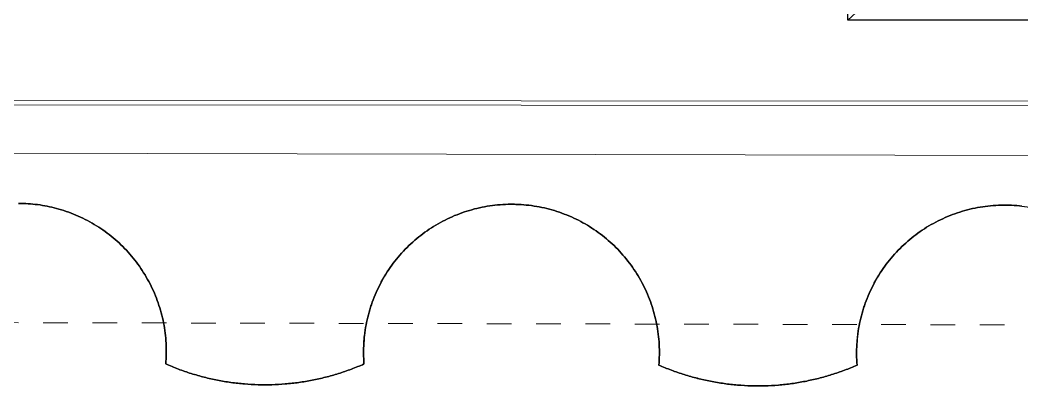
# Model space of a CAD drawing. Header units: metres. Extents: x -1161 to -1081, y 0 to 563.
# Drawn here: x -1110.478 to -1106.414, y 508.342 to 509.825 of the extents above; entities that cross this region are included whole.
import ezdxf

# ---------------------------------------------------------------- set-up
doc = ezdxf.new("R2010")
doc.units = ezdxf.units.M
doc.linetypes.add('JacobsGridLine', pattern=[0.0145, 0.01, -0.001, 0.0025, -0.001])
for name, color, linetype, lineweight in [('A-FLOR', 7, 'Continuous', 50), ('A-GENM', 7, 'Continuous', 35), ('S-GRID', 7, 'Continuous', 9)]:
    doc.layers.add(name, color=color, linetype=linetype, lineweight=lineweight)

# ---------------------------------------------------------------- blocks, each defined once
blk = doc.blocks.new('T2DPAA-T2D-C3S-RS-M3D-100334_rvt-1-DRG-2873121 - DECK SLAB GENERAL ARRANGEMENT PLAN')
at = {"layer": 'A-GENM', "color": 254, "lineweight": 25, "true_color": 0xd1d1d1}
blk.add_line((-1105.9524, 510.8987), (-1107.1214, 509.8251), dxfattribs=at)
at = {"layer": 'A-GENM', "color": 9, "lineweight": 25, "true_color": 0xbebebe, "flags": 128}
blk.add_lwpolyline([(-1107.1214, 509.8251), (-1107.1213, 509.8903), (-1107.1212, 509.9555), (-1107.1211, 510.0207), (-1107.121, 510.0859), (-1107.1209, 510.1511)], dxfattribs=at)
at = {"layer": 'A-GENM', "color": 9, "lineweight": 25, "true_color": 0xbebebe}
blk.add_open_spline([(-1104.7864, 509.8218), (-1104.8638, 509.822), (-1105.0192, 509.8224), (-1105.3303, 509.8231), (-1105.6418, 509.8235), (-1105.9533, 509.8238), (-1106.2648, 509.824), (-1106.6542, 509.8245), (-1106.9657, 509.8249), (-1107.1214, 509.8251)], degree=3, knots=[0.4447166, 0.4447166, 0.4447166, 0.4447166, 0.5, 0.5555556, 0.6666667, 0.7222222, 0.7777778, 0.8888889, 1, 1, 1, 1], dxfattribs=at)
for points in [[(-1110.4455, 509.0806), (-1110.4584, 509.0815), (-1110.4713, 509.0819), (-1110.4842, 509.0819)], [(-1110.407, 509.0768), (-1110.4198, 509.0785), (-1110.4326, 509.0797), (-1110.4455, 509.0806)], [(-1110.3688, 509.0705), (-1110.3814, 509.073), (-1110.3942, 509.0751), (-1110.407, 509.0768)], [(-1110.331, 509.0618), (-1110.3435, 509.0651), (-1110.3561, 509.068), (-1110.3688, 509.0705)], [(-1110.291, 509.0496), (-1110.3042, 509.0541), (-1110.3176, 509.0582), (-1110.331, 509.0618)], [(-1108.6252, 509.0618), (-1108.6389, 509.0585), (-1108.6526, 509.0547), (-1108.666, 509.0504)], [(-1108.5836, 509.0702), (-1108.5975, 509.0679), (-1108.6114, 509.0651), (-1108.6252, 509.0618)], [(-1108.5415, 509.0757), (-1108.5556, 509.0744), (-1108.5696, 509.0725), (-1108.5836, 509.0702)], [(-1108.4991, 509.0782), (-1108.5133, 509.0779), (-1108.5274, 509.077), (-1108.5415, 509.0757)], [(-1108.4567, 509.0777), (-1108.4637, 509.078), (-1108.4779, 509.0784), (-1108.492, 509.0784), (-1108.4991, 509.0782)], [(-1108.4144, 509.0742), (-1108.4284, 509.0758), (-1108.4425, 509.077), (-1108.4567, 509.0777)], [(-1108.3724, 509.0677), (-1108.3863, 509.0703), (-1108.4003, 509.0725), (-1108.4144, 509.0742)], [(-1108.3311, 509.0582), (-1108.3447, 509.0619), (-1108.3585, 509.065), (-1108.3724, 509.0677)], [(-1108.2909, 509.046), (-1108.3042, 509.0506), (-1108.3175, 509.0546), (-1108.3311, 509.0582)], [(-1106.6254, 509.0582), (-1106.6392, 509.0549), (-1106.6528, 509.0511), (-1106.6663, 509.0468)], [(-1106.5838, 509.0666), (-1106.5977, 509.0643), (-1106.6116, 509.0615), (-1106.6254, 509.0582)], [(-1106.5427, 509.072), (-1106.5565, 509.0707), (-1106.5702, 509.0689), (-1106.5838, 509.0666)], [(-1106.4993, 509.0746), (-1106.5134, 509.0743), (-1106.5276, 509.0735), (-1106.5417, 509.0721)], [(-1106.4568, 509.0741), (-1106.4639, 509.0745), (-1106.478, 509.0749), (-1106.4922, 509.0748), (-1106.4993, 509.0746)], [(-1106.4144, 509.0706), (-1106.4285, 509.0723), (-1106.4426, 509.0735), (-1106.4568, 509.0741)], [(-1110.2518, 509.0347), (-1110.2647, 509.0401), (-1110.2778, 509.0451), (-1110.291, 509.0496)], [(-1110.2139, 509.0171), (-1110.2263, 509.0234), (-1110.239, 509.0293), (-1110.2518, 509.0347)], [(-1110.1772, 508.9968), (-1110.1892, 509.004), (-1110.2014, 509.0108), (-1110.2139, 509.0171)], [(-1108.7449, 509.0192), (-1108.7577, 509.0131), (-1108.7702, 509.0065), (-1108.7825, 508.9995)], [(-1108.706, 509.0362), (-1108.7192, 509.031), (-1108.7322, 509.0253), (-1108.7449, 509.0192)], [(-1108.666, 509.0504), (-1108.6795, 509.0462), (-1108.6929, 509.0414), (-1108.706, 509.0362)], [(-1108.2518, 509.0311), (-1108.2646, 509.0365), (-1108.2777, 509.0415), (-1108.2909, 509.046)], [(-1108.2137, 509.0134), (-1108.2262, 509.0198), (-1108.2389, 509.0257), (-1108.2518, 509.0311)], [(-1106.7452, 509.0155), (-1106.758, 509.0094), (-1106.7705, 509.0028), (-1106.7828, 508.9958)], [(-1106.7063, 509.0325), (-1106.7195, 509.0273), (-1106.7325, 509.0216), (-1106.7452, 509.0155)], [(-1106.6663, 509.0468), (-1106.6798, 509.0425), (-1106.6932, 509.0378), (-1106.7063, 509.0325)], [(-1110.142, 508.9741), (-1110.1535, 508.9821), (-1110.1652, 508.9897), (-1110.1772, 508.9968)], [(-1108.8186, 508.9772), (-1108.8303, 508.9693), (-1108.8418, 508.961), (-1108.853, 508.9524)], [(-1108.7825, 508.9995), (-1108.7948, 508.9925), (-1108.8068, 508.985), (-1108.8186, 508.9772)], [(-1108.177, 508.9932), (-1108.189, 509.0004), (-1108.2013, 509.0071), (-1108.2137, 509.0134)], [(-1108.1418, 508.9704), (-1108.1533, 508.9784), (-1108.165, 508.986), (-1108.177, 508.9932)], [(-1106.7828, 508.9958), (-1106.7951, 508.9887), (-1106.8072, 508.9813), (-1106.8189, 508.9734)], [(-1110.1085, 508.949), (-1110.1194, 508.9577), (-1110.1306, 508.9661), (-1110.142, 508.9741)], [(-1110.0769, 508.9216), (-1110.0871, 508.9311), (-1110.0977, 508.9402), (-1110.1085, 508.949)], [(-1108.853, 508.9524), (-1108.8642, 508.9437), (-1108.875, 508.9346), (-1108.8856, 508.9252)], [(-1108.1083, 508.9452), (-1108.1192, 508.954), (-1108.1304, 508.9624), (-1108.1418, 508.9704)], [(-1108.0766, 508.9178), (-1108.0869, 508.9273), (-1108.0974, 508.9365), (-1108.1083, 508.9452)], [(-1106.8534, 508.9485), (-1106.8645, 508.9399), (-1106.8754, 508.9308), (-1106.8859, 508.9213)], [(-1106.8189, 508.9734), (-1106.8307, 508.9655), (-1106.8422, 508.9572), (-1106.8534, 508.9485)], [(-1110.0472, 508.892), (-1110.0567, 508.9022), (-1110.0666, 508.9121), (-1110.0769, 508.9216)], [(-1108.9162, 508.8958), (-1108.926, 508.8856), (-1108.9355, 508.8751), (-1108.9446, 508.8643)], [(-1108.8856, 508.9252), (-1108.8961, 508.9158), (-1108.9063, 508.9059), (-1108.9162, 508.8958)], [(-1108.0469, 508.8882), (-1108.0565, 508.8984), (-1108.0664, 508.9083), (-1108.0766, 508.9178)], [(-1106.8859, 508.9213), (-1106.8965, 508.9119), (-1106.9067, 508.902), (-1106.9165, 508.8919)], [(-1110.0197, 508.8605), (-1110.0285, 508.8713), (-1110.0376, 508.8818), (-1110.0472, 508.892)], [(-1109.9944, 508.8271), (-1110.0024, 508.8385), (-1110.0108, 508.8496), (-1110.0197, 508.8605)], [(-1108.9446, 508.8643), (-1108.9537, 508.8535), (-1108.9624, 508.8423), (-1108.9707, 508.8309)], [(-1108.0194, 508.8566), (-1108.0282, 508.8674), (-1108.0374, 508.878), (-1108.0469, 508.8882)], [(-1107.9941, 508.8231), (-1108.0022, 508.8346), (-1108.0106, 508.8457), (-1108.0194, 508.8566)], [(-1106.9449, 508.8603), (-1106.954, 508.8495), (-1106.9627, 508.8383), (-1106.971, 508.8268)], [(-1106.9165, 508.8919), (-1106.9264, 508.8817), (-1106.9358, 508.8712), (-1106.9449, 508.8603)], [(-1109.9715, 508.792), (-1109.9787, 508.804), (-1109.9864, 508.8157), (-1109.9944, 508.8271)], [(-1108.9707, 508.8309), (-1108.979, 508.8194), (-1108.9869, 508.8077), (-1108.9944, 508.7957)], [(-1107.9712, 508.788), (-1107.9785, 508.8), (-1107.9861, 508.8117), (-1107.9941, 508.8231)], [(-1106.971, 508.8268), (-1106.9793, 508.8154), (-1106.9872, 508.8036), (-1106.9947, 508.7916)], [(-1109.9511, 508.7554), (-1109.9575, 508.7679), (-1109.9643, 508.7801), (-1109.9715, 508.792)], [(-1108.9944, 508.7957), (-1109.0019, 508.7837), (-1109.0089, 508.7714), (-1109.0155, 508.7589)], [(-1107.9509, 508.7514), (-1107.9572, 508.7638), (-1107.964, 508.776), (-1107.9712, 508.788)], [(-1106.9947, 508.7916), (-1107.0022, 508.7796), (-1107.0092, 508.7673), (-1107.0158, 508.7548)], [(-1109.9334, 508.7175), (-1109.9388, 508.7304), (-1109.9448, 508.743), (-1109.9511, 508.7554)], [(-1109.0155, 508.7589), (-1109.0222, 508.7464), (-1109.0283, 508.7336), (-1109.034, 508.7207)], [(-1107.9331, 508.7134), (-1107.9386, 508.7263), (-1107.9445, 508.7389), (-1107.9509, 508.7514)], [(-1107.0158, 508.7548), (-1107.0225, 508.7422), (-1107.0286, 508.7295), (-1107.0343, 508.7165)], [(-1109.9183, 508.6785), (-1109.9229, 508.6917), (-1109.9279, 508.7047), (-1109.9334, 508.7175)], [(-1109.034, 508.7207), (-1109.0398, 508.7078), (-1109.045, 508.6946), (-1109.0498, 508.6813)], [(-1107.9181, 508.6743), (-1107.9226, 508.6875), (-1107.9277, 508.7006), (-1107.9331, 508.7134)], [(-1107.0343, 508.7165), (-1107.04, 508.7036), (-1107.0453, 508.6904), (-1107.05, 508.6771)], [(-1109.9059, 508.6385), (-1109.9096, 508.6519), (-1109.9137, 508.6653), (-1109.9183, 508.6785)], [(-1109.0498, 508.6813), (-1109.0546, 508.668), (-1109.0589, 508.6545), (-1109.0627, 508.6409)], [(-1107.9058, 508.6342), (-1107.9094, 508.6477), (-1107.9135, 508.6611), (-1107.9181, 508.6743)], [(-1107.05, 508.6771), (-1107.0548, 508.6638), (-1107.0591, 508.6503), (-1107.0629, 508.6366)], [(-1109.8964, 508.5977), (-1109.8991, 508.6114), (-1109.9023, 508.625), (-1109.9059, 508.6385)], [(-1109.0627, 508.6409), (-1109.0666, 508.6273), (-1109.0699, 508.6135), (-1109.0728, 508.5997)], [(-1107.8963, 508.5934), (-1107.899, 508.6071), (-1107.9021, 508.6207), (-1107.9058, 508.6342)], [(-1107.0629, 508.6366), (-1107.0667, 508.623), (-1107.0701, 508.6092), (-1107.0729, 508.5954)], [(-1109.8898, 508.5564), (-1109.8915, 508.5702), (-1109.8937, 508.584), (-1109.8964, 508.5977)], [(-1109.0728, 508.5997), (-1109.0756, 508.5858), (-1109.078, 508.5719), (-1109.0799, 508.5579)], [(-1107.8897, 508.552), (-1107.8914, 508.5659), (-1107.8936, 508.5797), (-1107.8963, 508.5934)], [(-1107.0729, 508.5954), (-1107.0758, 508.5815), (-1107.0781, 508.5675), (-1107.08, 508.5535)], [(-1109.8861, 508.5147), (-1109.8868, 508.5286), (-1109.8881, 508.5425), (-1109.8898, 508.5564)], [(-1109.0799, 508.5579), (-1109.0817, 508.5439), (-1109.0831, 508.5298), (-1109.084, 508.5156)], [(-1107.886, 508.5103), (-1107.8868, 508.5242), (-1107.888, 508.5381), (-1107.8897, 508.552)], [(-1107.08, 508.5535), (-1107.0818, 508.5395), (-1107.0832, 508.5254), (-1107.0841, 508.5112)], [(-1109.8852, 508.4728), (-1109.885, 508.4868), (-1109.8853, 508.5007), (-1109.8861, 508.5147)], [(-1109.084, 508.5156), (-1109.0849, 508.5015), (-1109.0853, 508.4874), (-1109.0851, 508.4732)], [(-1107.8852, 508.4684), (-1107.885, 508.4823), (-1107.8853, 508.4963), (-1107.886, 508.5103)], [(-1107.0841, 508.5112), (-1107.0849, 508.4971), (-1107.0853, 508.483), (-1107.0851, 508.4688)], [(-1109.8873, 508.431), (-1109.8861, 508.4449), (-1109.8854, 508.4588), (-1109.8852, 508.4728)], [(-1109.0851, 508.4732), (-1109.085, 508.4591), (-1109.0844, 508.445), (-1109.0833, 508.4309)], [(-1107.8874, 508.4265), (-1107.8862, 508.4404), (-1107.8855, 508.4544), (-1107.8852, 508.4684)], [(-1107.0851, 508.4688), (-1107.085, 508.4546), (-1107.0844, 508.4405), (-1107.0832, 508.4264)], [(-1109.8362, 508.4102), (-1109.8534, 508.4167), (-1109.8705, 508.4236), (-1109.8873, 508.431)], [(-1109.7841, 508.3923), (-1109.8016, 508.3978), (-1109.819, 508.4038), (-1109.8362, 508.4102)], [(-1109.1344, 508.4101), (-1109.1516, 508.4036), (-1109.169, 508.3977), (-1109.1865, 508.3922)], [(-1109.0833, 508.4309), (-1109.1001, 508.4235), (-1109.1172, 508.4165), (-1109.1344, 508.4101)], [(-1107.8363, 508.4057), (-1107.8535, 508.4122), (-1107.8706, 508.4191), (-1107.8874, 508.4265)], [(-1107.7841, 508.3878), (-1107.8017, 508.3933), (-1107.8191, 508.3993), (-1107.8363, 508.4057)], [(-1107.1343, 508.4056), (-1107.1515, 508.3992), (-1107.1689, 508.3932), (-1107.1865, 508.3877)], [(-1107.0832, 508.4264), (-1107.1, 508.419), (-1107.1171, 508.4121), (-1107.1343, 508.4056)], [(-1109.731, 508.3773), (-1109.7488, 508.3818), (-1109.7665, 508.3868), (-1109.7841, 508.3923)], [(-1109.6772, 508.3652), (-1109.6952, 508.3687), (-1109.7132, 508.3727), (-1109.731, 508.3773)], [(-1109.6228, 508.3561), (-1109.641, 508.3586), (-1109.6591, 508.3616), (-1109.6772, 508.3652)], [(-1109.2934, 508.3651), (-1109.3115, 508.3616), (-1109.3296, 508.3586), (-1109.3478, 508.356)], [(-1109.2396, 508.3772), (-1109.2485, 508.3749), (-1109.2664, 508.3706), (-1109.2844, 508.3669), (-1109.2934, 508.3651)], [(-1109.1865, 508.3922), (-1109.2041, 508.3867), (-1109.2218, 508.3817), (-1109.2396, 508.3772)], [(-1107.731, 508.3728), (-1107.7489, 508.3773), (-1107.7666, 508.3823), (-1107.7841, 508.3878)], [(-1107.6772, 508.3607), (-1107.6953, 508.3642), (-1107.7132, 508.3682), (-1107.731, 508.3728)], [(-1107.2396, 508.3727), (-1107.2485, 508.3704), (-1107.2664, 508.3661), (-1107.2844, 508.3624), (-1107.2934, 508.3606)], [(-1107.1865, 508.3877), (-1107.204, 508.3822), (-1107.2217, 508.3772), (-1107.2396, 508.3727)], [(-1109.5679, 508.35), (-1109.5863, 508.3515), (-1109.6046, 508.3535), (-1109.6228, 508.3561)], [(-1109.5129, 508.3469), (-1109.5313, 508.3475), (-1109.5496, 508.3485), (-1109.5679, 508.35)], [(-1109.4577, 508.3469), (-1109.4761, 508.3464), (-1109.4945, 508.3464), (-1109.5129, 508.3469)], [(-1109.4026, 508.35), (-1109.421, 508.3484), (-1109.4393, 508.3474), (-1109.4577, 508.3469)], [(-1109.3478, 508.356), (-1109.366, 508.3535), (-1109.3843, 508.3515), (-1109.4026, 508.35)], [(-1107.6228, 508.3516), (-1107.641, 508.3541), (-1107.6592, 508.3571), (-1107.6772, 508.3607)], [(-1107.568, 508.3455), (-1107.5863, 508.347), (-1107.6046, 508.349), (-1107.6228, 508.3516)], [(-1107.5129, 508.3424), (-1107.5313, 508.3429), (-1107.5496, 508.344), (-1107.568, 508.3455)], [(-1107.4577, 508.3424), (-1107.4761, 508.3419), (-1107.4945, 508.3419), (-1107.5129, 508.3424)], [(-1107.4026, 508.3455), (-1107.421, 508.3439), (-1107.4393, 508.3429), (-1107.4577, 508.3424)], [(-1107.3478, 508.3515), (-1107.366, 508.349), (-1107.3843, 508.347), (-1107.4026, 508.3455)], [(-1107.2934, 508.3606), (-1107.3114, 508.3571), (-1107.3296, 508.3541), (-1107.3478, 508.3515)]]:
    blk.add_open_spline(points, degree=3, dxfattribs=at)
at = {"layer": 'A-GENM', "color": 253, "lineweight": 25, "true_color": 0xa3a3a3}
for points in [[(-1110.4842, 509.0819), (-1110.4713, 509.0819), (-1110.4584, 509.0815), (-1110.4455, 509.0806)], [(-1110.4455, 509.0806), (-1110.4326, 509.0797), (-1110.4198, 509.0785), (-1110.407, 509.0768)], [(-1110.407, 509.0768), (-1110.3942, 509.0751), (-1110.3814, 509.073), (-1110.3688, 509.0705)], [(-1110.3688, 509.0705), (-1110.3561, 509.068), (-1110.3435, 509.0651), (-1110.331, 509.0618)], [(-1110.331, 509.0618), (-1110.3176, 509.0582), (-1110.3042, 509.0541), (-1110.291, 509.0496)], [(-1108.6661, 509.0504), (-1108.6526, 509.0547), (-1108.6389, 509.0585), (-1108.6252, 509.0618)], [(-1108.6252, 509.0618), (-1108.6114, 509.0651), (-1108.5975, 509.0679), (-1108.5836, 509.0702)], [(-1108.5836, 509.0702), (-1108.5696, 509.0725), (-1108.5556, 509.0744), (-1108.5415, 509.0757)], [(-1108.5415, 509.0757), (-1108.5274, 509.077), (-1108.5133, 509.0779), (-1108.4991, 509.0782)], [(-1108.4991, 509.0782), (-1108.485, 509.0785), (-1108.4708, 509.0783), (-1108.4567, 509.0777)], [(-1108.4567, 509.0777), (-1108.4425, 509.077), (-1108.4284, 509.0758), (-1108.4144, 509.0742)], [(-1108.4144, 509.0742), (-1108.4003, 509.0725), (-1108.3863, 509.0703), (-1108.3724, 509.0677)], [(-1108.3724, 509.0677), (-1108.3585, 509.065), (-1108.3447, 509.0619), (-1108.3311, 509.0582)], [(-1108.3311, 509.0582), (-1108.3175, 509.0546), (-1108.3042, 509.0506), (-1108.2909, 509.046)], [(-1106.6663, 509.0468), (-1106.6528, 509.0511), (-1106.6392, 509.0549), (-1106.6254, 509.0582)], [(-1106.6254, 509.0582), (-1106.6116, 509.0615), (-1106.5977, 509.0643), (-1106.5838, 509.0666)], [(-1106.5838, 509.0666), (-1106.5702, 509.0689), (-1106.5565, 509.0707), (-1106.5427, 509.072)], [(-1106.5417, 509.0721), (-1106.5276, 509.0735), (-1106.5134, 509.0743), (-1106.4993, 509.0746)], [(-1106.4993, 509.0746), (-1106.4851, 509.075), (-1106.4709, 509.0748), (-1106.4568, 509.0741)], [(-1106.4568, 509.0741), (-1106.4426, 509.0735), (-1106.4285, 509.0723), (-1106.4145, 509.0706)], [(-1106.4145, 509.0706), (-1106.4004, 509.0689), (-1106.3864, 509.0668), (-1106.3725, 509.0641)], [(-1110.291, 509.0496), (-1110.2778, 509.0451), (-1110.2647, 509.0401), (-1110.2518, 509.0347)], [(-1110.2518, 509.0347), (-1110.239, 509.0293), (-1110.2263, 509.0234), (-1110.2139, 509.0171)], [(-1110.2139, 509.0171), (-1110.2014, 509.0108), (-1110.1892, 509.004), (-1110.1772, 508.9968)], [(-1108.7825, 508.9995), (-1108.7702, 509.0065), (-1108.7577, 509.0131), (-1108.7449, 509.0192)], [(-1108.7449, 509.0192), (-1108.7322, 509.0253), (-1108.7192, 509.031), (-1108.706, 509.0362)], [(-1108.706, 509.0362), (-1108.6929, 509.0414), (-1108.6795, 509.0462), (-1108.6661, 509.0504)], [(-1108.2909, 509.046), (-1108.2777, 509.0415), (-1108.2646, 509.0365), (-1108.2518, 509.0311)], [(-1108.2518, 509.0311), (-1108.2389, 509.0257), (-1108.2262, 509.0198), (-1108.2137, 509.0135)], [(-1106.7828, 508.9958), (-1106.7705, 509.0028), (-1106.758, 509.0094), (-1106.7452, 509.0155)], [(-1106.7452, 509.0155), (-1106.7325, 509.0216), (-1106.7195, 509.0273), (-1106.7063, 509.0325)], [(-1106.7063, 509.0325), (-1106.6932, 509.0378), (-1106.6798, 509.0425), (-1106.6663, 509.0468)], [(-1110.1772, 508.9968), (-1110.1652, 508.9897), (-1110.1535, 508.9821), (-1110.142, 508.9741)], [(-1108.853, 508.9524), (-1108.8418, 508.961), (-1108.8303, 508.9693), (-1108.8186, 508.9772)], [(-1108.8186, 508.9772), (-1108.8068, 508.985), (-1108.7948, 508.9925), (-1108.7825, 508.9995)], [(-1108.2137, 509.0135), (-1108.2013, 509.0071), (-1108.189, 509.0004), (-1108.177, 508.9932)], [(-1108.177, 508.9932), (-1108.165, 508.986), (-1108.1533, 508.9784), (-1108.1418, 508.9704)], [(-1106.8189, 508.9734), (-1106.8072, 508.9813), (-1106.7951, 508.9887), (-1106.7828, 508.9958)], [(-1110.142, 508.9741), (-1110.1306, 508.9661), (-1110.1194, 508.9577), (-1110.1085, 508.949)], [(-1110.1085, 508.949), (-1110.0977, 508.9402), (-1110.0871, 508.9311), (-1110.0769, 508.9216)], [(-1108.8856, 508.9252), (-1108.875, 508.9346), (-1108.8642, 508.9437), (-1108.853, 508.9524)], [(-1108.1418, 508.9704), (-1108.1304, 508.9624), (-1108.1192, 508.954), (-1108.1083, 508.9452)], [(-1108.1083, 508.9452), (-1108.0974, 508.9365), (-1108.0869, 508.9273), (-1108.0766, 508.9178)], [(-1106.8859, 508.9213), (-1106.8754, 508.9308), (-1106.8645, 508.9399), (-1106.8533, 508.9485)], [(-1106.8533, 508.9485), (-1106.8422, 508.9572), (-1106.8307, 508.9655), (-1106.8189, 508.9734)], [(-1110.0769, 508.9216), (-1110.0666, 508.9121), (-1110.0567, 508.9022), (-1110.0472, 508.892)], [(-1108.9446, 508.8643), (-1108.9355, 508.8751), (-1108.926, 508.8856), (-1108.9161, 508.8958)], [(-1108.9161, 508.8958), (-1108.9063, 508.9059), (-1108.8961, 508.9157), (-1108.8856, 508.9252)], [(-1108.0766, 508.9178), (-1108.0664, 508.9083), (-1108.0565, 508.8984), (-1108.0469, 508.8882)], [(-1106.9165, 508.8919), (-1106.9067, 508.902), (-1106.8965, 508.9119), (-1106.8859, 508.9213)], [(-1110.0472, 508.892), (-1110.0376, 508.8818), (-1110.0285, 508.8713), (-1110.0197, 508.8605)], [(-1110.0197, 508.8605), (-1110.0108, 508.8496), (-1110.0024, 508.8385), (-1109.9944, 508.8271)], [(-1108.9707, 508.8309), (-1108.9624, 508.8423), (-1108.9537, 508.8535), (-1108.9446, 508.8643)], [(-1108.0469, 508.8882), (-1108.0374, 508.878), (-1108.0282, 508.8674), (-1108.0194, 508.8566)], [(-1108.0194, 508.8566), (-1108.0106, 508.8457), (-1108.0022, 508.8346), (-1107.9941, 508.8231)], [(-1106.971, 508.8268), (-1106.9627, 508.8383), (-1106.954, 508.8495), (-1106.9449, 508.8603)], [(-1106.9449, 508.8603), (-1106.9358, 508.8712), (-1106.9263, 508.8817), (-1106.9165, 508.8919)], [(-1109.9944, 508.8271), (-1109.9864, 508.8157), (-1109.9787, 508.804), (-1109.9715, 508.792)], [(-1108.9944, 508.7957), (-1108.9869, 508.8077), (-1108.979, 508.8194), (-1108.9707, 508.8309)], [(-1107.9941, 508.8231), (-1107.9861, 508.8117), (-1107.9785, 508.8), (-1107.9712, 508.788)], [(-1106.9947, 508.7916), (-1106.9872, 508.8036), (-1106.9793, 508.8154), (-1106.971, 508.8268)], [(-1109.9715, 508.792), (-1109.9643, 508.7801), (-1109.9575, 508.7679), (-1109.9511, 508.7554)], [(-1107.9712, 508.788), (-1107.964, 508.776), (-1107.9572, 508.7638), (-1107.9509, 508.7514)], [(-1109.9511, 508.7554), (-1109.9448, 508.743), (-1109.9388, 508.7304), (-1109.9334, 508.7175)], [(-1109.034, 508.7207), (-1109.0283, 508.7336), (-1109.0222, 508.7464), (-1109.0155, 508.7589)], [(-1107.9509, 508.7514), (-1107.9445, 508.7389), (-1107.9386, 508.7263), (-1107.9331, 508.7134)], [(-1107.0343, 508.7165), (-1107.0286, 508.7295), (-1107.0224, 508.7422), (-1107.0158, 508.7548)], [(-1109.9334, 508.7175), (-1109.9279, 508.7047), (-1109.9228, 508.6917), (-1109.9183, 508.6785)], [(-1109.0498, 508.6813), (-1109.045, 508.6946), (-1109.0397, 508.7078), (-1109.034, 508.7207)], [(-1107.9331, 508.7134), (-1107.9277, 508.7006), (-1107.9226, 508.6875), (-1107.9181, 508.6743)], [(-1107.05, 508.6771), (-1107.0453, 508.6904), (-1107.04, 508.7036), (-1107.0343, 508.7165)], [(-1109.9183, 508.6785), (-1109.9137, 508.6653), (-1109.9096, 508.6519), (-1109.9059, 508.6385)], [(-1109.0627, 508.6409), (-1109.0608, 508.6477), (-1109.0567, 508.6613), (-1109.0522, 508.6747), (-1109.0498, 508.6813)], [(-1107.9181, 508.6743), (-1107.9135, 508.6611), (-1107.9094, 508.6477), (-1107.9058, 508.6342)], [(-1107.0629, 508.6366), (-1107.061, 508.6435), (-1107.057, 508.657), (-1107.0524, 508.6704), (-1107.05, 508.6771)], [(-1109.9059, 508.6385), (-1109.9023, 508.625), (-1109.8991, 508.6114), (-1109.8964, 508.5977)], [(-1109.0728, 508.5997), (-1109.0699, 508.6135), (-1109.0666, 508.6273), (-1109.0627, 508.6409)], [(-1107.9058, 508.6342), (-1107.9021, 508.6207), (-1107.899, 508.6071), (-1107.8963, 508.5934)], [(-1107.0729, 508.5954), (-1107.0701, 508.6092), (-1107.0667, 508.623), (-1107.0629, 508.6366)], [(-1109.8964, 508.5977), (-1109.8937, 508.584), (-1109.8915, 508.5702), (-1109.8898, 508.5564)], [(-1109.0799, 508.5579), (-1109.078, 508.5719), (-1109.0756, 508.5858), (-1109.0728, 508.5997)], [(-1107.8963, 508.5934), (-1107.8936, 508.5797), (-1107.8914, 508.5659), (-1107.8897, 508.552)], [(-1107.08, 508.5535), (-1107.0781, 508.5675), (-1107.0758, 508.5815), (-1107.0729, 508.5954)], [(-1109.8898, 508.5564), (-1109.8881, 508.5425), (-1109.8868, 508.5286), (-1109.8861, 508.5147)], [(-1107.8897, 508.552), (-1107.888, 508.5381), (-1107.8868, 508.5242), (-1107.886, 508.5103)], [(-1109.8861, 508.5147), (-1109.8853, 508.5007), (-1109.885, 508.4868), (-1109.8852, 508.4728)], [(-1109.0851, 508.4732), (-1109.0853, 508.4874), (-1109.0849, 508.5015), (-1109.084, 508.5156)], [(-1107.886, 508.5103), (-1107.8853, 508.4963), (-1107.885, 508.4823), (-1107.8852, 508.4684)], [(-1107.0851, 508.4688), (-1107.0853, 508.483), (-1107.0849, 508.4971), (-1107.0841, 508.5112)], [(-1109.8852, 508.4728), (-1109.8854, 508.4588), (-1109.8861, 508.4449), (-1109.8873, 508.431)], [(-1109.0833, 508.4309), (-1109.0844, 508.445), (-1109.085, 508.4591), (-1109.0851, 508.4732)], [(-1107.8852, 508.4684), (-1107.8855, 508.4544), (-1107.8862, 508.4404), (-1107.8874, 508.4265)], [(-1107.0832, 508.4264), (-1107.0844, 508.4405), (-1107.085, 508.4546), (-1107.0851, 508.4688)], [(-1109.8873, 508.431), (-1109.8705, 508.4236), (-1109.8534, 508.4167), (-1109.8362, 508.4102)], [(-1109.8362, 508.4102), (-1109.819, 508.4038), (-1109.8016, 508.3978), (-1109.7841, 508.3923)], [(-1109.1865, 508.3922), (-1109.169, 508.3977), (-1109.1516, 508.4036), (-1109.1344, 508.4101)], [(-1109.1344, 508.4101), (-1109.1172, 508.4165), (-1109.1001, 508.4235), (-1109.0833, 508.4309)], [(-1107.8874, 508.4265), (-1107.8706, 508.4191), (-1107.8535, 508.4122), (-1107.8363, 508.4057)], [(-1107.8363, 508.4057), (-1107.8191, 508.3993), (-1107.8017, 508.3933), (-1107.7841, 508.3878)], [(-1107.1865, 508.3877), (-1107.1689, 508.3932), (-1107.1515, 508.3992), (-1107.1343, 508.4056)], [(-1107.1343, 508.4056), (-1107.1171, 508.4121), (-1107.1, 508.419), (-1107.0832, 508.4264)], [(-1109.7841, 508.3923), (-1109.7665, 508.3868), (-1109.7488, 508.3818), (-1109.731, 508.3772)], [(-1109.731, 508.3772), (-1109.7221, 508.375), (-1109.7042, 508.3707), (-1109.6862, 508.3669), (-1109.6772, 508.3652)], [(-1109.6772, 508.3652), (-1109.6591, 508.3616), (-1109.641, 508.3586), (-1109.6228, 508.3561)], [(-1109.3478, 508.356), (-1109.3296, 508.3586), (-1109.3115, 508.3616), (-1109.2934, 508.3651)], [(-1109.2934, 508.3651), (-1109.2754, 508.3686), (-1109.2574, 508.3727), (-1109.2396, 508.3772)], [(-1109.2396, 508.3772), (-1109.2218, 508.3817), (-1109.2041, 508.3867), (-1109.1865, 508.3922)], [(-1107.7841, 508.3878), (-1107.7666, 508.3823), (-1107.7489, 508.3773), (-1107.731, 508.3727)], [(-1107.731, 508.3727), (-1107.7221, 508.3705), (-1107.7042, 508.3662), (-1107.6862, 508.3624), (-1107.6772, 508.3607)], [(-1107.2934, 508.3606), (-1107.2753, 508.3641), (-1107.2574, 508.3682), (-1107.2396, 508.3727)], [(-1107.2396, 508.3727), (-1107.2217, 508.3772), (-1107.204, 508.3822), (-1107.1865, 508.3877)], [(-1109.6228, 508.3561), (-1109.6046, 508.3535), (-1109.5863, 508.3515), (-1109.5679, 508.35)], [(-1109.5679, 508.35), (-1109.5496, 508.3485), (-1109.5313, 508.3474), (-1109.5129, 508.3469)], [(-1109.5129, 508.3469), (-1109.4945, 508.3464), (-1109.4761, 508.3464), (-1109.4577, 508.3469)], [(-1109.4577, 508.3469), (-1109.4393, 508.3474), (-1109.421, 508.3485), (-1109.4026, 508.35)], [(-1109.4026, 508.35), (-1109.3843, 508.3515), (-1109.366, 508.3535), (-1109.3478, 508.356)], [(-1107.6772, 508.3607), (-1107.6592, 508.3571), (-1107.641, 508.3541), (-1107.6228, 508.3516)], [(-1107.6228, 508.3516), (-1107.6046, 508.349), (-1107.5863, 508.347), (-1107.568, 508.3455)], [(-1107.568, 508.3455), (-1107.5496, 508.344), (-1107.5313, 508.3429), (-1107.5129, 508.3424)], [(-1107.5129, 508.3424), (-1107.4945, 508.3419), (-1107.4761, 508.3419), (-1107.4577, 508.3424)], [(-1107.4577, 508.3424), (-1107.4393, 508.3429), (-1107.421, 508.3439), (-1107.4026, 508.3455)], [(-1107.4026, 508.3455), (-1107.3843, 508.347), (-1107.366, 508.349), (-1107.3478, 508.3515)], [(-1107.3478, 508.3515), (-1107.3296, 508.3541), (-1107.3114, 508.3571), (-1107.2934, 508.3606)]]:
    blk.add_open_spline(points, degree=3, dxfattribs=at)
for points, knots in [([(-1109.0155, 508.7589), (-1109.0139, 508.762), (-1109.0072, 508.7745), (-1109, 508.7867), (-1108.9944, 508.7957)], [-0.7037037, -0.7037037, -0.7037037, -0.7037037, -0.69444444, -0.66666667, -0.66666667, -0.66666667, -0.66666667]), ([(-1107.0158, 508.7548), (-1107.0142, 508.7579), (-1107.0075, 508.7704), (-1107.0003, 508.7826), (-1106.9947, 508.7916)], [-0.7037037, -0.7037037, -0.7037037, -0.7037037, -0.69444444, -0.66666667, -0.66666667, -0.66666667, -0.66666667]), ([(-1109.084, 508.5156), (-1109.0833, 508.5262), (-1109.0821, 508.5403), (-1109.0803, 508.5544), (-1109.0799, 508.5579)], [-0.92592593, -0.92592593, -0.92592593, -0.92592593, -0.89814815, -0.88888889, -0.88888889, -0.88888889, -0.88888889]), ([(-1107.0841, 508.5112), (-1107.0834, 508.5218), (-1107.0822, 508.5359), (-1107.0804, 508.55), (-1107.08, 508.5535)], [-0.92592593, -0.92592593, -0.92592593, -0.92592593, -0.89814815, -0.88888889, -0.88888889, -0.88888889, -0.88888889])]:
    blk.add_open_spline(points, degree=3, knots=knots, dxfattribs=at)

msp = doc.modelspace()

# ---------------------------------------------------------------- linework, layer by layer
at = {"layer": 'A-FLOR', "color": 9, "lineweight": 18, "true_color": 0xc3c3c3}
for p, q in [((-1111.1768, 509.4823), (-1101.4039, 509.4742)), ((-1111.1767, 509.5001), (-1101.4038, 509.4921)), ((-1111.1769, 509.2867), (-1101.4042, 509.2658))]:
    msp.add_line(p, q, dxfattribs=at)
at = {"layer": 'S-GRID', "linetype": 'JacobsGridLine', "lineweight": 18}
msp.add_line((-1111.3849, 508.6004), (-1100.0455, 508.5754), dxfattribs=at)

# ---------------------------------------------------------------- block references
at = {"lineweight": 5}
msp.add_blockref('T2DPAA-T2D-C3S-RS-M3D-100334_rvt-1-DRG-2873121 - DECK SLAB GENERAL ARRANGEMENT PLAN', (0, 0), dxfattribs=at)

doc.saveas('drawing.dxf')
